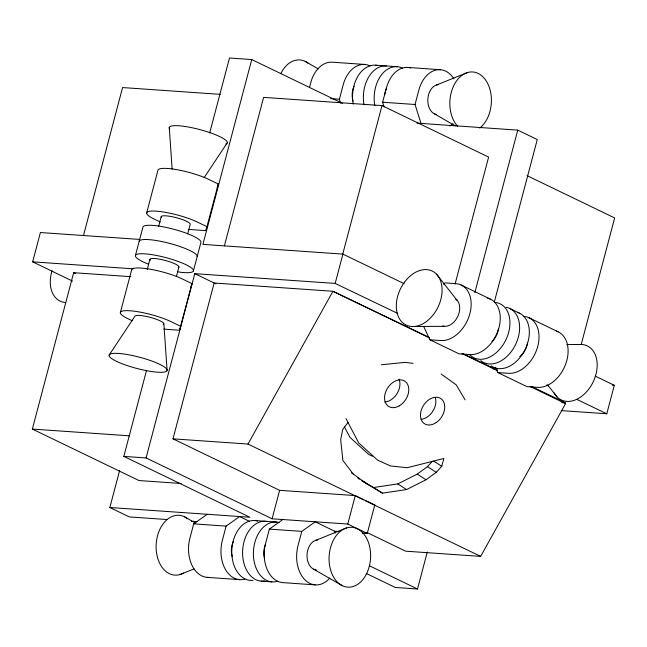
<?xml version="1.0" encoding="UTF-8"?>
<svg xmlns="http://www.w3.org/2000/svg" width="647" height="647" viewBox="0 0 647 647"><rect width="100%" height="100%" fill="white"/><g stroke="black" fill="none" stroke-linecap="round" stroke-linejoin="round"><path stroke-width="0.97" d="M72.553 281.097L32.657 261.841L40.405 232.532L139.679 239.43M181.12 483.479L138.984 480.551L32.35 429.066L73.661 272.702L130.84 276.681M83.463 235.605L122.582 87.563L220.223 94.357M120.382 312.444L131.665 269.759A29.997 5.774 14.8 0 1 151.018 269.362A29.997 5.774 14.8 0 1 182.276 278.938L191.973 283.621L179.575 330.237L163.853 329.145M135.425 255.525L142.938 227.065A29.997 5.774 14.8 0 1 173.509 229.192A29.997 5.774 14.8 0 1 200.934 242.431L193.413 270.891M146.699 212.839L157.981 170.153A29.997 5.774 14.8 0 1 177.335 169.757A29.997 5.774 14.8 0 1 208.593 179.332L218.29 184.015L205.892 230.631L188.204 229.402M147.16 269.799L149.918 259.366M158.693 226.167L161.2 216.68M167.419 519.565L129.343 516.921L109.853 507.507L119.614 470.547M109.853 507.507L249.839 517.244L123.812 456.394L146.432 370.788M209.693 132.926L229.491 58.004L251.748 59.556L342.417 103.326M176.405 276.536L178.912 267.049M187.687 233.85L190.194 224.363A14.994 2.887 14.8 0 0 174.585 217.263A14.994 2.887 14.8 0 0 161.491 217.529M429.341 337.499L332.93 291.271L214.157 283.014L172.984 438.844L279.617 490.329L355.284 495.586L374.775 505L367.253 533.46L347.762 524.046L272.096 518.789L146.076 457.939L194.763 273.657L335.162 283.418L397.84 313.496M251.748 59.556L202.915 244.38L342.91 254.109L404.254 283.726M224.372 245.917L263.62 97.374L381.989 105.598L488.622 157.084L455.059 284.13M207.153 514.316L193.696 523.868L189.935 538.094A29.997 20.744 -86 0 0 208.884 577.399M309.468 87.491L310.722 82.751A29.997 20.744 -86 0 1 332.348 62.201L364.779 64.449M249.273 521.247L239.576 516.573L226.127 526.116L222.366 540.35A29.997 20.744 -86 0 0 244.938 579.033M340.573 103.019L339.384 99.234L343.145 85.008A29.997 20.744 -86 0 1 370.052 65.905M282.812 519.573L269.362 529.125L265.602 543.351A29.997 20.744 -86 0 0 282.747 582.623L315.17 584.88M272.096 518.789L279.617 490.329M384.108 106.965L382.62 102.242L386.38 88.008A29.997 20.744 -86 0 1 410.691 67.935M342.74 254.15L381.989 105.598M335.162 283.418L342.91 254.109M339.57 531.535L334.628 531.195L315.243 521.83L301.785 531.381L298.024 545.607A29.997 20.744 -86 0 0 304.826 579.728A29.997 20.744 -86 0 0 329.833 578.03M420.979 123.399L415.05 104.49L418.803 90.265A29.997 20.744 -86 0 1 453.903 78.845M347.762 524.046L355.284 495.586M474.841 292.581L517.762 130.128L417.048 123.132M366.259 573.452L395.252 587.444L417.509 588.996L427.287 551.996M494.3 302.133L537.261 139.542L517.762 130.128M581.257 344.317L614.65 217.934L527.079 175.652M561.653 410.635L606.781 413.773L614.302 385.321L595.272 376.133M361.835 480.745L382.417 493.168L406.575 489.561L426.049 479.775L436.288 472.286L441.755 466.277L443.866 458.48L407.165 467.732L390.432 465.921L377.678 460.195L358.786 443.017L345.983 418.641M217.174 187.945L218.29 184.015M205.892 230.631L207.008 226.701L197.311 222.026A29.997 5.774 14.8 0 0 156.307 211.157A29.997 5.774 14.8 0 0 154.075 219.018L160.246 221.994M190.857 287.551L191.973 283.621M179.575 330.237L180.691 326.306L170.994 321.632A29.997 5.774 14.8 0 0 129.99 310.762A29.997 5.774 14.8 0 0 127.758 318.623L132.166 320.75M172.984 438.844L247.995 444.06L332.93 291.271L429.268 337.791M366.825 532.432L405.645 551.179L480.648 556.388L565.591 403.607L530.152 386.494M204.217 177.545L227.251 142.825M109.108 355.13L134.883 316.286A14.994 2.887 14.8 0 1 152.053 317.871A14.994 2.887 14.8 0 1 163.181 324.551M347.997 422.483L342.773 429.333L340.678 439.604L342.886 460.397L353.157 473.968L368.256 484.846M361.924 480.672L373.586 487.531L397.743 483.916L417.218 474.138L427.457 466.641L432.309 461.303M443.527 284.227L444.99 282.885L455.795 283.637A29.997 20.89 -64.2 0 1 469.892 313.593A29.997 20.89 -64.2 0 1 440.761 340.548L429.948 339.796L423.728 326.581M449.867 126.019L453.029 123.779M436.604 84.959L467.441 72.553M180.084 574.528L194.1 568.891M315.825 540.31L346.655 527.895M381.431 364.738L405.2 362.385L412.98 363.355M411.678 326.509L444.513 326.323M566.893 344.568L581.823 344.479A29.997 20.89 -64.2 0 1 591.722 384.658A29.997 20.89 -64.2 0 1 554.147 392.899M375.583 65.201L397.201 66.706M408.014 67.458L440.437 69.714M330.544 98.619L339.384 99.234M382.62 102.242L415.05 104.49M32.657 261.841L133.371 268.837M493.046 368.871L497.058 369.154M495.319 367.278L497.81 372.559L508.615 373.311A29.997 20.89 -64.2 0 0 537.754 346.355A29.997 20.89 -64.2 0 0 523.658 316.399M612.288 385.175L614.302 385.321M561.75 402.628L565.777 402.911L532.125 386.777M32.35 429.066L129.651 435.835M123.812 456.394L146.076 457.939M374.12 504.959L374.775 505M254.805 520.552L276.423 522.056M191.472 521.239L197.481 521.66M362.312 533.12L367.253 533.46M193.696 523.868L226.127 526.116M269.362 529.125L301.785 531.381M207.08 577.367L239.511 579.623M261.129 581.127L271.934 581.879M372.486 456.192L368.847 454.558L349.954 437.38L344.325 426.664M463.001 353.634L497.559 370.205M546.828 384.997L548.64 385.871M576.801 399.385L606.781 413.773M461.133 284.995L490.216 299.035M509.601 308.393L519.298 313.075M528.995 317.758L558.078 331.798M461.99 353.585L497.43 370.699M429.948 339.796L459.03 353.844L469.843 354.588A29.997 20.89 -64.2 0 0 498.441 329.493A29.997 20.89 -64.2 0 0 487.636 298.113M497.81 372.559L526.893 386.607L537.697 387.359A29.997 20.89 -64.2 0 0 566.101 362.878A29.997 20.89 -64.2 0 0 556.38 331.135M194.763 273.657L215.969 283.896M73.661 272.702L75.473 273.576M247.995 444.06L363.493 499.824M365.264 500.681L480.648 556.388M369.502 565.818L417.509 588.996M434.436 113.856L455.286 125.841M305.198 61.4L318.227 68.889M313.658 569.198L342.32 585.681M184.419 516.743L195.709 523.237M433.725 461.149L441.755 466.277M427.457 466.641L436.288 472.286M417.218 474.138L426.049 479.775M397.743 483.916L406.575 489.561M351.556 472.941L353.157 473.968M373.586 487.531L382.417 493.168M441.133 374.023L456.192 384.819L465.072 399.838M357.831 478.06L359.425 479.209M547.694 385.022L556.978 396.829M436.515 274.158A29.997 20.89 -64.2 0 1 423.494 323.451A29.997 20.89 -64.2 0 1 397.573 296.544A29.997 20.89 -64.2 0 1 436.515 274.158L456.936 300.143M334.628 531.195L335.219 533.079M169.255 127.467L172.134 169.045M163.877 323.969L167.096 370.496A29.997 5.774 14.8 0 1 122.234 363.784A29.997 5.774 14.8 0 1 124.968 354.16A29.997 5.774 14.8 0 1 167.096 370.496M169.838 129.165A29.997 5.774 14.8 0 1 199.826 129.586A29.997 5.774 14.8 0 1 225.852 144.006M139.178 241.299A29.997 5.774 14.8 0 1 169.757 243.426A29.997 5.774 14.8 0 1 197.173 256.665M148.551 264.178A29.997 5.774 14.8 0 1 143.222 253.753A29.997 5.774 14.8 0 1 187.638 265.521A29.997 5.774 14.8 0 1 177.553 271.861M150.209 260.215A14.994 2.887 14.8 0 1 165.203 260.434A14.994 2.887 14.8 0 1 178.216 267.64M280.895 73.451A29.997 20.744 -86 0 1 308.457 63.463M353.019 101.118A14.994 10.368 -86 0 1 354.144 86.164M364.01 104.83A29.997 20.744 -86 0 1 386.396 65.954M353.197 104.078A29.997 20.744 -86 0 1 377.379 65.46M457.728 126.319A29.997 20.744 -86 0 1 456.41 81.101A29.997 20.744 -86 0 1 487.757 83.641A29.997 20.744 -86 0 1 479.718 128.098M436.175 114.454A14.994 10.368 -86 0 1 427.861 98.789A14.994 10.368 -86 0 1 438.415 84.652M374.815 105.582A29.997 20.744 -86 0 1 381.148 75.287A29.997 20.744 -86 0 1 402.474 68.161M384.714 94.81A14.994 10.368 -86 0 1 386.566 88.413M316.294 569.926A14.994 10.368 -86 0 1 307.042 554.786A14.994 10.368 -86 0 1 317.637 539.994M264.752 580.957A29.997 20.744 -86 0 1 242.617 550.848A29.997 20.744 -86 0 1 267.405 521.563M277.361 581.289A29.997 20.744 -86 0 1 253.406 552.247A29.997 20.744 -86 0 1 279.1 522.525M264.663 558.717A14.994 10.368 -86 0 1 265.407 544.596M253.034 580.335A29.997 20.744 -86 0 1 231.885 548.785A29.997 20.744 -86 0 1 257.482 521.021M183.611 573.016A29.997 20.744 -86 0 1 156.178 544.184A29.997 20.744 -86 0 1 186.886 518.207M232.241 556.46A14.994 10.368 -86 0 1 233.365 541.507M517.608 312.412A29.997 20.89 -64.2 0 1 525.089 349.582A29.997 20.89 -64.2 0 1 491.219 365.895M506.116 307.276A29.997 20.89 -64.2 0 1 515.683 344.309A29.997 20.89 -64.2 0 1 480.794 360.646M494.575 302.359A29.997 20.89 -64.2 0 1 505.986 339.635A29.997 20.89 -64.2 0 1 469.73 354.71M455.504 298.979A14.994 10.441 -64.2 0 1 457.744 316.504A14.994 10.441 -64.2 0 1 442.694 325.975M527.467 342.813A14.994 10.441 -64.2 0 1 519.735 356.602M498.392 328.773A14.994 10.441 -64.2 0 1 492.035 341.406M65.646 302.57A29.997 20.89 -64.2 0 1 52.084 270.761M398.964 379.11A14.994 10.732 -57.4 0 1 397.04 393.627A14.994 10.732 -57.4 0 1 384.836 402.005M435.342 397.63A14.994 10.732 -57.4 0 1 421.076 419.337M399.175 405.904A14.994 10.732 -57.4 0 0 405.669 381.835A14.994 10.732 -57.4 0 0 385.135 393.57A14.994 10.732 -57.4 0 0 399.175 405.904M436.175 422.588A14.994 10.732 -57.4 0 0 440.833 398.584A14.994 10.732 -57.4 0 0 420.776 412.179A14.994 10.732 -57.4 0 0 436.175 422.588M366.623 573.63A29.997 20.744 -86 0 0 352.089 527.313A29.997 20.744 -86 0 0 330.811 570.727A29.997 20.744 -86 0 0 366.623 573.63"/></g></svg>
